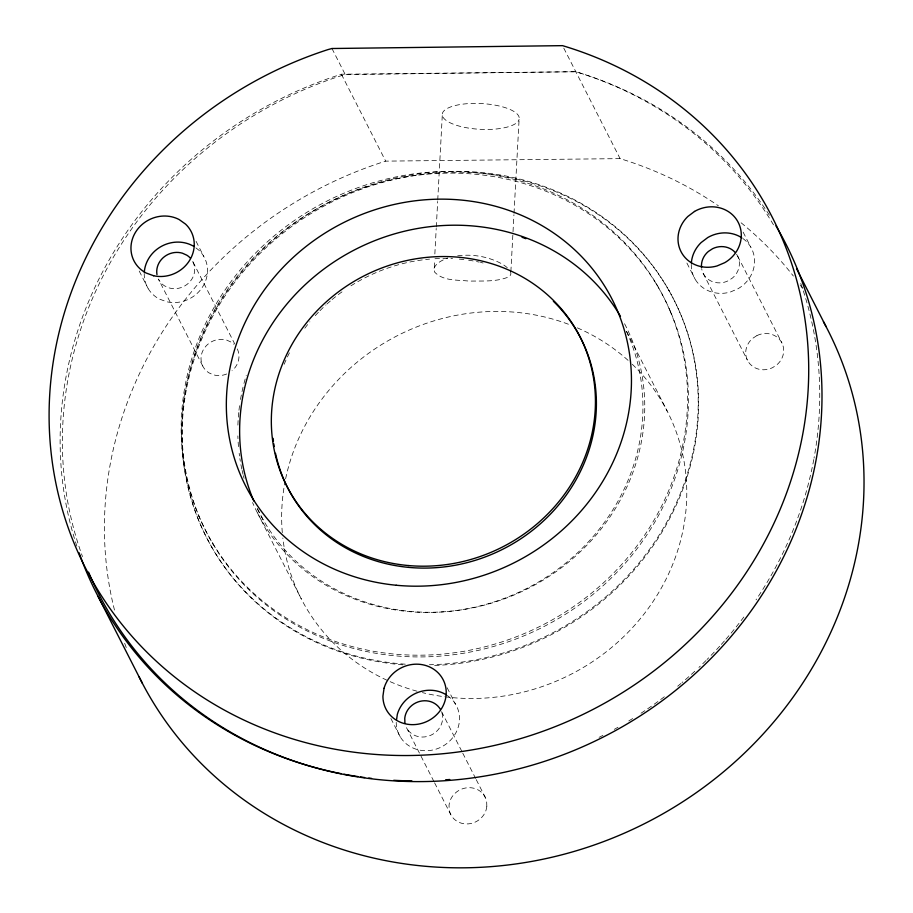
<?xml version="1.0" encoding="UTF-8"?>
<svg xmlns="http://www.w3.org/2000/svg" width="913" height="913" viewBox="0 0 913 913"><rect width="100%" height="100%" fill="white"/><g stroke="black" fill="none" stroke-linecap="round" stroke-linejoin="round"><path stroke-width="0.68" stroke-dasharray="4.57 3.42" d="M510.276 271.287A38.004 11.23 14 0 1 508.564 276.959C496.113 282.106 482.281 280.77 469.122 281.124C457.413 279.675 443.125 281.352 434.428 271.891L434.542 259.669M434.85 253.985L436.22 228.433M436.3 227.017L437.669 201.465M437.738 200.038L442.383 113.44M510.869 271.606L513.939 214.703M514.019 213.288L519.098 119.409A38.563 12.896 3.1 0 0 464.512 103.945A38.563 12.896 3.1 0 0 458.623 125.937A38.563 12.896 3.1 0 0 519.098 119.409M434.086 268.182C436.414 262.533 442.554 260.194 447.769 257.911M769.397 215.228A385.571 356.732 -27 0 0 575.818 71.728L345.251 74.592L341.325 75.653A385.571 356.732 -27 0 0 82.501 556.645M457.664 255.834C472.729 253.86 488.581 256.599 501.922 263.914A38.004 11.23 14 0 1 507.274 267.703M76.84 546.122A385.571 356.732 -27 0 1 341.394 74.227L575.818 71.728A385.571 356.732 -27 0 1 775.011 227.451M114.49 610.078A385.571 356.732 -27 0 1 385.674 161.133L620.098 158.634A385.571 356.732 -27 0 1 718.371 205.779M195.918 247.891L198.829 250.173A32.126 29.73 -27 0 1 202.88 286.465A32.126 29.73 -27 0 1 166.908 301.815L159.364 299.076A32.126 29.73 -27 0 1 144.243 273.466M743.148 232.142L750.737 247.035M737.727 256.233L782.007 343.14M703.124 273.238L747.405 360.144M686.907 263.07L695.124 279.218M563.789 48.138L620.098 158.634M668.681 290.003L669.126 290.87M656.344 283.829L657.234 285.564M669.857 310.454A257.044 237.825 -27 0 1 397.155 654.324A257.044 237.825 -27 0 1 236.056 275.053A257.044 237.825 -27 0 1 669.857 310.454L670.747 312.2A257.044 237.825 -27 0 1 398.045 656.07A257.044 237.825 -27 0 1 236.946 276.799A257.044 237.825 -27 0 1 670.747 312.2M626.535 331.339L667.152 411.044M331.967 48.515L345.251 74.592M341.394 74.227L385.674 161.133M447.142 687.751L455.359 703.9M441.595 711.661L462.138 751.958M462.777 753.225L475.616 778.412M476.255 779.668L485.237 797.3M196.09 241.352L203.679 256.256M193.02 262.042L234.732 343.916M433.949 781.562L406.353 727.399A19.276 17.838 -27 0 0 426.736 736.586A19.276 17.838 -27 0 0 442.554 719.547L442.394 714.833A19.276 17.838 -27 0 0 441.835 712.562M434.588 782.818L450.634 814.305M390.878 718.463L400.362 737.076M202.697 365.953L158.417 279.047A19.276 17.838 -27 0 0 164.648 285.929L169.019 287.892A19.276 17.838 -27 0 0 190.395 281.158A19.276 17.838 -27 0 0 191.856 260.022M139.221 271.047L148.077 288.428M257.5 508.746L263.195 519.919M257.432 512.844L301.279 598.882M198.851 516.107L199.742 517.842M212.364 542.733L213.254 544.479M211.177 546.111L211.622 546.99M800.769 283.361A385.571 356.732 -27 0 1 814.031 458.155M813.78 459.524A385.571 356.732 -27 0 1 756.032 599.852M743.867 616.994A385.571 356.732 -27 0 1 725.31 639.91M724.386 640.972A385.571 356.732 -27 0 1 720.619 645.183M719.672 646.221A385.571 356.732 -27 0 1 707.004 659.517M706.011 660.521A385.571 356.732 -27 0 1 698.924 667.414M694.782 671.283A385.571 356.732 -27 0 1 682.034 682.559M680.95 683.483A385.571 356.732 -27 0 1 677.686 686.211M664.333 696.779A385.571 356.732 -27 0 1 638.678 714.742M632.663 718.542A385.571 356.732 -27 0 1 627.813 721.521M617.987 727.262A385.571 356.732 -27 0 1 614.255 729.35M602.922 735.387A385.571 356.732 -27 0 1 599.111 737.316M447.279 695.489A32.126 29.73 -27 0 1 441.698 746.8A32.126 29.73 -27 0 1 396.219 722.217M742.828 238.464A32.126 29.73 -27 0 1 738.046 288.725L730.343 292.023A32.126 29.73 -27 0 1 691.289 264.256M624.56 323.727A205.642 190.258 -27 0 1 527.646 588.725A205.642 190.258 -27 0 1 257.283 508.724M126.268 647.557A385.571 356.732 -27 0 1 124.316 642.307M741.116 222.806A385.571 356.732 -27 0 1 793.386 276.057M800.153 285.004A385.571 356.732 -27 0 1 802.618 288.417M405.292 664.173A262.191 242.584 -27 0 1 230.772 286.146A262.191 242.584 -27 0 1 672.322 296.657A262.191 242.584 -27 0 1 429.395 664.744M402.918 664.835A262.191 242.584 -27 0 1 232.05 285.872A262.191 242.584 -27 0 1 672.755 297.524A262.191 242.584 -27 0 1 431.256 665.588M626.432 331.396A205.642 190.258 -27 0 1 518.367 592.503A205.642 190.258 -27 0 1 252.559 502.561M244.079 478.378A205.642 190.258 -27 0 1 243.349 475.616M243.029 474.326A205.642 190.258 -27 0 1 242.116 470.435M241.831 469.122A205.642 190.258 -27 0 1 239.891 458.611M239.514 455.964A205.642 190.258 -27 0 1 239.16 453.305M238.476 446.64A205.642 190.258 -27 0 1 237.871 435.9M237.905 425.116A205.642 190.258 -27 0 1 238.841 411.615M238.978 410.257A205.642 190.258 -27 0 1 239.674 404.858M240.518 399.472A205.642 190.258 -27 0 1 243.634 384.761M243.976 383.437A205.642 190.258 -27 0 1 246.225 375.505M632.287 364.276A205.642 190.258 -27 0 1 655.306 598.106A205.642 190.258 -27 0 1 422.399 692.613M417.036 691.209A205.642 190.258 -27 0 1 282.847 538.019M282.311 532.678A205.642 190.258 -27 0 1 284.833 482.829M285.621 478.811A205.642 190.258 -27 0 1 571.002 325.233M577.347 327.858A205.642 190.258 -27 0 1 628.372 360.624M736.551 254.213A19.276 17.838 -27 0 1 732.466 278.009L728.254 280.759A19.276 17.838 -27 0 1 701.686 268.799M237.3 348.949A19.276 17.838 -27 0 1 232.039 370.735M226.686 373.999A19.276 17.838 -27 0 1 213.3 374.798L208.929 372.835A19.276 17.838 -27 0 1 203.257 349.919A19.276 17.838 -27 0 1 226.698 340.104L231.069 342.078A19.276 17.838 -27 0 1 233.876 344.258M284.171 364.276A164.511 152.209 -27 0 1 290.402 350.957M304.828 328.201A164.511 152.209 -27 0 1 309.884 321.81M315.259 315.647A164.511 152.209 -27 0 1 319.002 311.687M319.961 310.705A164.511 152.209 -27 0 1 325.873 304.999M326.888 304.075A164.511 152.209 -27 0 1 331.008 300.468M332.058 299.578A164.511 152.209 -27 0 1 342.934 291.19M350.934 285.826A164.511 152.209 -27 0 1 429.532 259.121M434.965 258.733A164.511 152.209 -27 0 1 452.574 258.653M459.307 259.109A164.511 152.209 -27 0 1 465.995 259.84M468.643 260.205A164.511 152.209 -27 0 1 479.188 262.099M480.489 262.385A164.511 152.209 -27 0 1 483.08 262.99M756.877 335.607L752.666 338.358A19.276 17.838 -27 0 0 748.569 362.164A19.276 17.838 -27 0 0 772.535 367.665L776.746 364.926A19.276 17.838 -27 0 0 780.832 341.12A19.276 17.838 -27 0 0 756.877 335.607M486.834 806.464L486.675 801.74A19.276 17.838 -27 0 0 467.33 787.748A19.276 17.838 -27 0 0 449.036 805.152L449.196 809.865A19.276 17.838 -27 0 0 468.552 823.868A19.276 17.838 -27 0 0 486.834 806.464"/><path stroke-width="1.37" d="M396.584 719.592L397.338 714.343A32.126 29.73 -27 0 1 446.16 694.759M193.978 246.373L192.403 245.608A32.126 29.73 -27 0 0 144.3 272.154M796.535 268.673L826.06 326.614M98.09 596.406L142.371 683.312M404.916 722.959L404.756 718.246A19.276 17.838 -27 0 1 419.969 701.355A19.276 17.838 -27 0 1 440.408 709.367M775.936 225.842A385.571 356.732 -27 0 1 602.443 737.453A385.571 356.732 -27 0 1 88.561 572.109M691.358 262.944A32.126 29.73 -27 0 1 701.127 242.561L707.803 237.517A32.126 29.73 -27 0 1 741.733 237.722M253.803 501.032A205.642 190.258 -27 0 1 356.732 248.747A205.642 190.258 -27 0 1 620.475 316.343M449.755 779.497A385.571 356.732 -27 0 1 445.555 779.828M411.889 780.9A385.571 356.732 -27 0 1 393.743 780.295M371.534 778.39A385.571 356.732 -27 0 1 368.772 778.07M364.629 777.545A385.571 356.732 -27 0 1 360.509 776.974M357.77 776.564A385.571 356.732 -27 0 1 343.973 774.224M341.177 773.688A385.571 356.732 -27 0 1 79.1 552.764M823.423 321.684A385.571 356.732 -27 0 1 649.075 821.323A385.571 356.732 -27 0 1 139.198 677.092M522.019 237.266A205.642 190.258 -27 0 1 525.888 238.704M156.979 274.608A19.276 17.838 -27 0 1 182.417 253.198L186.788 255.172A19.276 17.838 -27 0 1 190.406 258.185M701.526 267.635A19.276 17.838 -27 0 1 708.385 251.452L712.596 248.701A19.276 17.838 -27 0 1 735.113 252.376M553.369 301.267A164.511 152.209 -27 0 1 511.931 544.285A164.511 152.209 -27 0 1 277.438 461.27M277.084 459.958A164.511 152.209 -27 0 1 275.486 453.293M274.208 446.525A164.511 152.209 -27 0 1 273.797 443.809M273.432 441.082A164.511 152.209 -27 0 1 273.113 438.354M384.053 688.276L382.924 696.151A32.126 29.73 -27 0 0 427.798 721.042A32.126 29.73 -27 0 0 435.056 670.176A32.126 29.73 -27 0 0 384.053 688.276M694.519 211.451L687.843 216.484A32.126 29.73 -27 0 0 681.84 253.141A32.126 29.73 -27 0 0 717.059 265.945L724.762 262.659A32.126 29.73 -27 0 0 737.453 220.969A32.126 29.73 -27 0 0 694.519 211.451M331.967 48.515L328.041 49.576A385.571 356.732 -27 0 0 111.82 611.059A385.571 356.732 -27 0 0 725.732 600.788A385.571 356.732 -27 0 0 562.534 45.65L331.967 48.515M153.624 275.749L146.08 272.998A32.126 29.73 -27 0 1 135.592 232.142A32.126 29.73 -27 0 1 179.119 219.531L185.533 224.096A32.126 29.73 -27 0 1 189.596 260.399A32.126 29.73 -27 0 1 153.624 275.749M396.231 585.244A205.642 190.258 -27 0 0 618.363 312.965A205.642 190.258 -27 0 0 272.108 279.789A205.642 190.258 -27 0 0 396.231 585.244M408.431 565.546A164.511 152.209 -27 0 0 584.525 346.563A164.511 152.209 -27 0 0 307.19 322.004A164.511 152.209 -27 0 0 408.431 565.546"/></g></svg>
